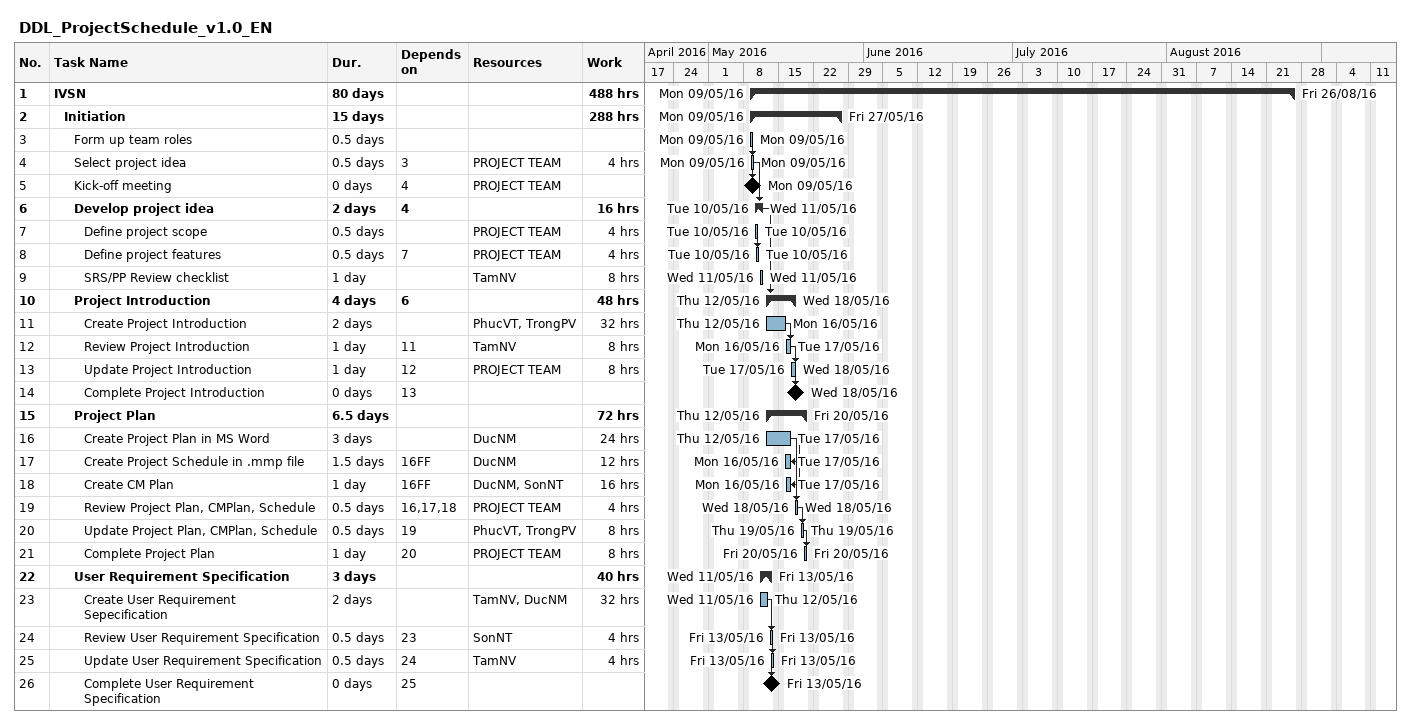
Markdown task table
DDL_ProjectSchedule_v1.0_EN

| ID | Level | Task | Duration | Start | Finish | Predecessors | Resources | Work (h) |
|---|---|---|---|---|---|---|---|---|
| 1 | 1 | **IVSN** | 80d | 2016-05-09 | 2016-08-26 |  |  | 488 |
| 2 | 2 | **Initiation** | 15d | 2016-05-09 | 2016-05-27 |  |  | 288 |
| 3 | 3 | Form up team roles | 0.5d | 2016-05-09 | 2016-05-09 |  |  |  |
| 4 | 3 | Select project idea | 0.5d | 2016-05-09 | 2016-05-09 | 3 | PROJECT TEAM | 4 |
| 5 | 3 | Kick-off meeting | 0d | 2016-05-09 | 2016-05-09 | 4 | PROJECT TEAM |  |
| 6 | 3 | **Develop project idea** | 2d | 2016-05-10 | 2016-05-11 | 4 |  | 16 |
| 7 | 4 | Define project scope | 0.5d | 2016-05-10 | 2016-05-10 |  | PROJECT TEAM | 4 |
| 8 | 4 | Define project features | 0.5d | 2016-05-10 | 2016-05-10 | 7 | PROJECT TEAM | 4 |
| 9 | 4 | SRS/PP Review checklist | 1d | 2016-05-11 | 2016-05-11 |  | TamNV | 8 |
| 10 | 3 | **Project Introduction** | 4d | 2016-05-12 | 2016-05-18 | 6 |  | 48 |
| 11 | 4 | Create Project Introduction | 2d | 2016-05-12 | 2016-05-16 |  | PhucVT, TrongPV | 32 |
| 12 | 4 | Review Project Introduction | 1d | 2016-05-16 | 2016-05-17 | 11 | TamNV | 8 |
| 13 | 4 | Update Project Introduction | 1d | 2016-05-17 | 2016-05-18 | 12 | PROJECT TEAM | 8 |
| 14 | 4 | Complete Project Introduction | 0d | 2016-05-18 | 2016-05-18 | 13 |  |  |
| 15 | 3 | **Project Plan** | 6.5d | 2016-05-12 | 2016-05-20 |  |  | 72 |
| 16 | 4 | Create Project Plan in MS Word | 3d | 2016-05-12 | 2016-05-17 |  | DucNM | 24 |
| 17 | 4 | Create Project Schedule in .mmp file | 1.5d | 2016-05-16 | 2016-05-17 | 16FF | DucNM | 12 |
| 18 | 4 | Create CM Plan | 1d | 2016-05-16 | 2016-05-17 | 16FF | DucNM, SonNT | 16 |
| 19 | 4 | Review Project Plan, CMPlan, Schedule | 0.5d | 2016-05-18 | 2016-05-18 | 16, 17, 18 | PROJECT TEAM | 4 |
| 20 | 4 | Update Project Plan, CMPlan, Schedule | 0.5d | 2016-05-19 | 2016-05-19 | 19 | PhucVT, TrongPV | 8 |
| 21 | 4 | Complete Project Plan | 1d | 2016-05-20 | 2016-05-20 | 20 | PROJECT TEAM | 8 |
| 22 | 3 | **User Requirement Specification** | 3d | 2016-05-11 | 2016-05-13 |  |  | 40 |
| 23 | 4 | Create User Requirement Sepecification | 2d | 2016-05-11 | 2016-05-12 |  | TamNV, DucNM | 32 |
| 24 | 4 | Review User Requirement Specification | 0.5d | 2016-05-13 | 2016-05-13 | 23 | SonNT | 4 |
| 25 | 4 | Update User Requirement Specification | 0.5d | 2016-05-13 | 2016-05-13 | 24 | TamNV | 4 |
| 26 | 4 | Complete User Requirement Specification | 0d | 2016-05-13 | 2016-05-13 | 25 |  |  |
